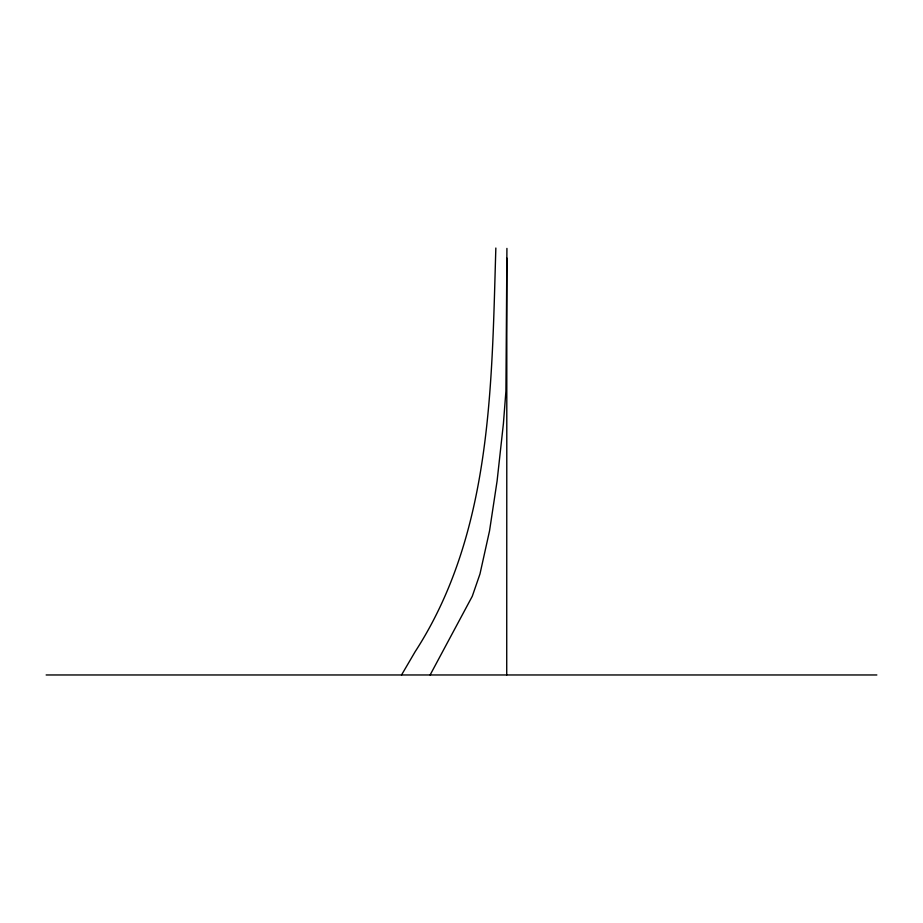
<?xml version="1.0" encoding="UTF-8"?>
<svg xmlns="http://www.w3.org/2000/svg" width="923" height="923" viewBox="0 0 923 923"><rect width="100%" height="100%" fill="white"/><g stroke="black" fill="none" stroke-linecap="round" stroke-linejoin="round"><path stroke-width="1.38" d="M506.727 674.967L506.842 258.071M506.923 248.402L505.919 391.11L503.393 423.761L497.093 480.987L489.536 530.875L479.972 573.979L472.276 596.27L430.118 674.967M495.847 248.033C491.682 384.556 492.271 532.686 415.108 651.753L401.528 674.967M46.15 674.967L876.85 674.967"/></g></svg>
